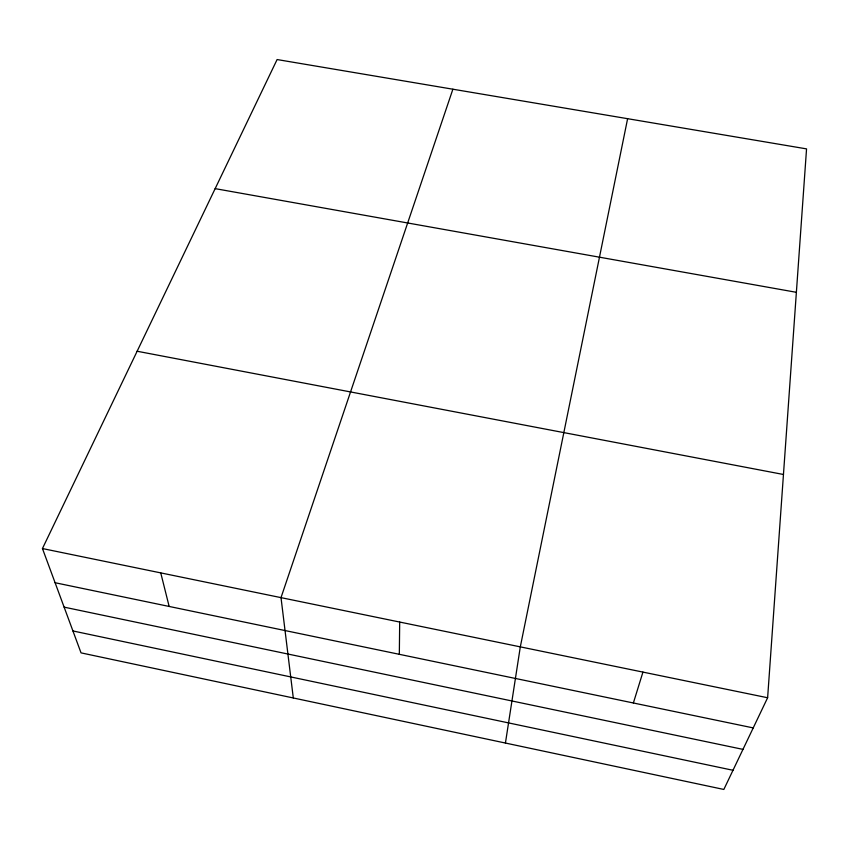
<?xml version="1.0" encoding="UTF-8"?>
<svg xmlns="http://www.w3.org/2000/svg" width="849" height="849" viewBox="0 0 849 849"><rect width="100%" height="100%" fill="white"/><g stroke="black" fill="none" stroke-linecap="round" stroke-linejoin="round"><path stroke-width="1.27" d="M399.327 654.314L399.688 622.041M767.623 697.751L806.55 148.883L277.103 59.547L42.45 548.55L81.037 652.87L723.836 789.453L767.623 697.751L42.45 548.55M505.431 743.045L520.31 646.864L627.613 118.69M633.375 702.983L642.937 672.1M452.888 89.209L281.008 597.632L293.298 697.974M215.158 188.637L796.383 292.311M137.124 351.242L783.457 474.485M55.1 582.732L753.222 727.911M64.131 607.141L742.971 749.38M72.94 630.956L732.995 770.276M160.748 572.884L169.153 606.451"/></g></svg>
